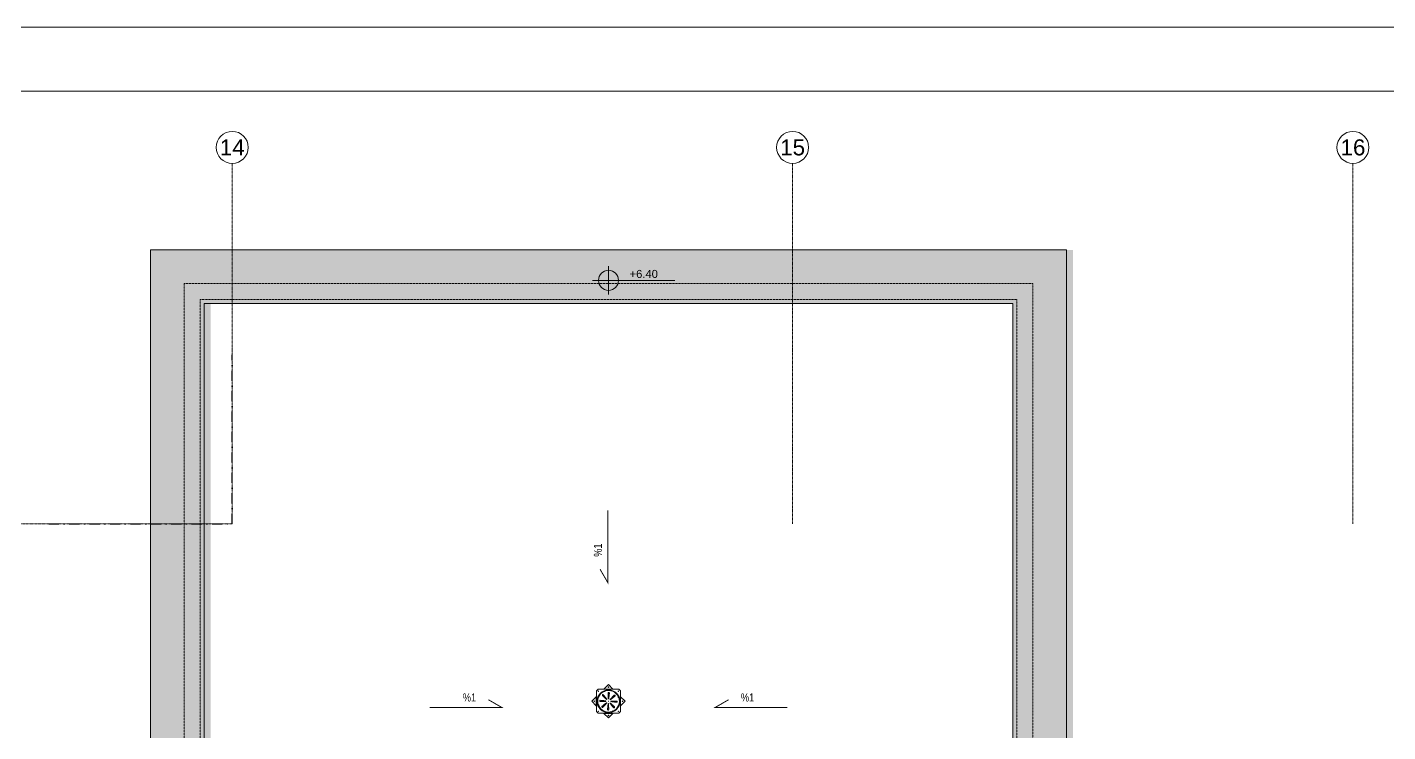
# Model space of a CAD drawing. Extents: x -1133 to 23780, y -1311 to 8245.
# Drawn here: x 18801 to 20501, y 3325 to 4205 of the extents above; entities that cross this region are included whole.
import ezdxf
from ezdxf.enums import TextEntityAlignment as Align

# ---------------------------------------------------------------- set-up
doc = ezdxf.new("R2010")
doc.units = 0
doc.header["$MEASUREMENT"] = 0
for name, pattern in [('DASHDOT', [25.4, 12.7, -6.35, 0, -6.35]), ('DASHDOT2', [0.5, 0.25, -0.125, 0, -0.125]), ('DOT2', [0.125, 0, -0.125]), ('HIDDEN', [0.375, 0.25, -0.125])]:
    doc.linetypes.add(name, pattern=pattern)
doc.layers.get('0').update_dxf_attribs({"color": 9, "lineweight": 9})
for name, color, linetype, lineweight in [('06D', 9, 'Continuous', 9), ('20', 9, 'DOT2', 9), ('21', 9, 'Continuous', 9), ('24', 9, 'DASHDOT2', 9), ('40A', 9, 'Continuous', 9), ('E-KABLO', 7, 'Continuous', 30), ('GEB-BEZUG', 9, 'Continuous', 25)]:
    doc.layers.add(name, color=color, linetype=linetype, lineweight=lineweight)
doc.styles.add('Arial', font='arial.ttf', dxfattribs={"height": 2.5})
doc.styles.add('MuuM_TEXT-ITALIC', font='ARIALNI.TTF')
doc.styles.add('MuuM_TEXT-STANDART', font='ARIALN.TTF')

# ---------------------------------------------------------------- blocks, each defined once
blk = doc.blocks.new('Einfügepunkt')
at = {"layer": 'GEB-BEZUG'}
for p, q in [((-1, -1), (1, 1)), ((-1, 1), (1, -1))]:
    blk.add_line(p, q, dxfattribs=at)
blk = doc.blocks.new('p-suzgec')
at = {"ltscale": 25}
for p, q in [((-5.9, 15.2), (-0.2, 20.9)), ((-0.2, 20.9), (5.4, 15.2)), ((-21.1, 0), (-15.5, 5.7)), ((-15.5, -5.7), (-21.1, 0)), ((-15.5, 5.7), (-15.2, 5.9)), ((-15.5, -5.7), (-15.5, 5.7)), ((-13.2, 15), (-15.2, 13)), ((-15.2, 13), (-15.2, -13)), ((12.8, 15), (-13.2, 15)), ((-10.5, 1.2), (-3.4, 0.3)), ((-6.1, 15), (-5.9, 15.2)), ((-5.9, 12.3), (-6, 12.5)), ((-5.9, 15.2), (5.4, 15.2)), ((-5.8, 12), (-5.9, 12.3)), ((-5.1, 12.9), (-5, 12.7)), ((-5, 12.7), (-4.8, 12.4)), ((-3.3, 0.2), (-3.4, 0.3)), ((-0.2, 0), (-0.5, 0)), ((-0.2, 0), (-0.2, 0.2)), ((-0.2, 0), (0, 0)), ((-0.2, 0), (-0.2, -0.2)), ((0.9, 10.2), (0, 3.1)), ((0, 3), (0, 3.1)), ((5.4, 15.2), (5.6, 15)), ((12.1, 5.6), (12.3, 5.7)), ((12.6, 4.8), (12.5, 4.7)), ((14.8, 13), (12.8, 15)), ((14.8, -13), (14.8, 13)), ((14.8, 5.9), (15, 5.7)), ((15, 5.7), (15, -5.7)), ((15, 5.7), (20.6, 0)), ((20.6, 0), (15, -5.7)), ((-15.2, -5.9), (-15.5, -5.7)), ((-15.2, -13), (-13.2, -15)), ((-13.2, -15), (12.8, -15)), ((-13.1, -4.8), (-13, -4.7)), ((-13, -4.7), (-12.6, -4.6)), ((-12.6, -5.6), (-12.8, -5.7)), ((-12.2, -5.5), (-12.6, -5.6)), ((-5.9, -15.2), (-6.1, -15)), ((5.4, -15.2), (-5.9, -15.2)), ((-0.2, -20.9), (-5.9, -15.2)), ((-1.4, -10.2), (-0.5, -3.1)), ((-0.5, -3), (-0.5, -3.1)), ((5.4, -15.2), (-0.2, -20.9)), ((2.8, -0.2), (2.9, -0.3)), ((10, -1.2), (2.9, -0.3)), ((4.5, -12.7), (4.3, -12.4)), ((4.6, -12.9), (4.5, -12.7)), ((5.3, -12), (5.4, -12.3)), ((5.4, -12.3), (5.5, -12.5)), ((5.6, -15), (5.4, -15.2)), ((12.8, -15), (14.8, -13)), ((15, -5.7), (14.8, -5.9))]:
    blk.add_line(p, q, dxfattribs=at)
for centre, radius in [((-0.2, 17.7), 0.4), ((-0.2, 17.7), 0.358), ((-17.9, 0), 0.4), ((-17.9, 0), 0.358), ((-0.2, 0), 14.3), ((-12.8, 12.5), 0.3), ((12.2, 12.5), 0.3), ((17.4, 0), 0.4), ((17.4, 0), 0.358), ((-12.8, -12.5), 0.3), ((12.2, -12.5), 0.3), ((-0.2, -17.7), 0.4), ((-0.2, -17.7), 0.358)]:
    blk.add_circle(centre, radius, dxfattribs=at)
for radius, start, end in [(13.5, 114.6147, 200.3853), (13.8, 110.4176, 114.5824), (13.7, 110.4084, 114.5916), (13.3, 110.3378, 114.6622), (13.2, 110.3292, 114.6708), (13.5, 24.6147, 110.3853), (13.6, 294.6147, 20.3853), (13.2, 20.3292, 24.6708), (13.3, 20.3378, 24.6622), (13.7, 20.4084, 24.5916), (13.8, 20.4176, 24.5824), (13.7, 200.4084, 204.5916), (13.8, 200.4176, 204.5824), (13.3, 200.3378, 204.6622), (13.2, 200.3292, 204.6708), (13.5, 204.6147, 290.3853), (13.2, 290.3292, 294.6708), (13.3, 290.3378, 294.6622), (13.7, 290.4084, 294.5916), (13.8, 290.4176, 294.5824)]:
    blk.add_arc((-0.2, 0), radius, start, end, dxfattribs=at)
for points, knots in [([(-10.5, -0.3), (-10.6, -0.3), (-10.7, -0.3), (-10.9, -0.2), (-11, -0.2), (-11.1, 0), (-11.2, 0.1), (-11.2, 0.3), (-11.2, 0.4), (-11.2, 0.6), (-11.2, 0.7), (-11.1, 0.9), (-11.1, 1), (-10.9, 1.1), (-10.8, 1.1), (-10.6, 1.2), (-10.5, 1.2), (-10.4, 1.2)], [2.169268, 2.169268, 2.169268, 2.169268, 2.468107, 2.468107, 2.768207, 2.768207, 3.065525, 3.065525, 3.362844, 3.362844, 3.660162, 3.660162, 3.95748, 3.95748, 4.257581, 4.257581, 4.55635, 4.55635, 4.55635, 4.55635]), ([(-7.7, 7), (-7.8, 7.1), (-7.8, 7.2), (-7.9, 7.4), (-7.9, 7.5), (-7.9, 7.7), (-7.9, 7.8), (-7.8, 8), (-7.8, 8), (-7.6, 8.2), (-7.5, 8.2), (-7.3, 8.3), (-7.2, 8.3), (-7, 8.3), (-6.9, 8.3), (-6.7, 8.2), (-6.6, 8.1), (-6.6, 8)], [2.169268, 2.169268, 2.169268, 2.169268, 2.468107, 2.468107, 2.768207, 2.768207, 3.065525, 3.065525, 3.362844, 3.362844, 3.660162, 3.660162, 3.95748, 3.95748, 4.257581, 4.257581, 4.55635, 4.55635, 4.55635, 4.55635]), ([(-3.5, 0.4), (-3.5, 0.4), (-3.5, 0.4), (-3.5, 0.4), (-3.4, 0.4), (-3.4, 0.4), (-3.4, 0.3), (-3.3, 0.3), (-3.3, 0.3), (-3.3, 0.3), (-3.3, 0.2), (-3.2, 0.2), (-3.2, 0.1), (-3.3, 0.1), (-3.3, 0), (-3.3, 0), (-3.3, -0.1), (-3.4, -0.1), (-3.4, -0.1), (-3.5, -0.1), (-3.5, -0.1), (-3.5, -0.1), (-3.5, -0.1)], [-0.0013985, -0.0013985, -0.0013985, -0.0013985, 0, 0, 0, 0.0909291, 0.0909291, 0.1818582, 0.1818582, 0.2711248, 0.2711248, 0.3603915, 0.3603915, 0.4496581, 0.4496581, 0.5389247, 0.5389247, 0.6298538, 0.6298538, 0.7207829, 0.7207829, 0.7401198, 0.7401198, 0.7401198, 0.7401198]), ([(-2.2, 2.6), (-2.2, 2.6), (-2.2, 2.6), (-2.2, 2.6), (-2.2, 2.5), (-2.2, 2.5), (-2.2, 2.4), (-2.2, 2.4), (-2.2, 2.3), (-2.2, 2.3), (-2.2, 2.3), (-2.3, 2.2), (-2.3, 2.2), (-2.3, 2.2), (-2.4, 2.2), (-2.4, 2.1), (-2.5, 2.1), (-2.5, 2.2), (-2.6, 2.2), (-2.6, 2.2), (-2.6, 2.2), (-2.6, 2.2), (-2.6, 2.2)], [-0.0013985, -0.0013985, -0.0013985, -0.0013985, 0, 0, 0, 0.0909291, 0.0909291, 0.1818582, 0.1818582, 0.2711248, 0.2711248, 0.3603915, 0.3603915, 0.4496581, 0.4496581, 0.5389247, 0.5389247, 0.6298538, 0.6298538, 0.7207829, 0.7207829, 0.7401198, 0.7401198, 0.7401198, 0.7401198]), ([(-0.6, 10.2), (-0.6, 10.3), (-0.5, 10.4), (-0.5, 10.6), (-0.4, 10.7), (-0.3, 10.8), (-0.2, 10.9), (0, 11), (0.1, 11), (0.3, 11), (0.4, 11), (0.6, 10.9), (0.7, 10.8), (0.8, 10.7), (0.9, 10.6), (0.9, 10.4), (1, 10.3), (0.9, 10.2)], [2.169268, 2.169268, 2.169268, 2.169268, 2.468107, 2.468107, 2.768207, 2.768207, 3.065525, 3.065525, 3.362844, 3.362844, 3.660162, 3.660162, 3.95748, 3.95748, 4.257581, 4.257581, 4.55635, 4.55635, 4.55635, 4.55635]), ([(0.1, 3.2), (0.1, 3.2), (0.1, 3.2), (0.1, 3.2), (0.1, 3.2), (0.1, 3.2), (0.1, 3.1), (0.1, 3.1), (0, 3), (0, 3), (-0.1, 3), (-0.1, 3), (-0.2, 3), (-0.2, 3), (-0.2, 3), (-0.3, 3), (-0.3, 3.1), (-0.3, 3.1), (-0.4, 3.2), (-0.4, 3.2), (-0.4, 3.2), (-0.4, 3.3), (-0.4, 3.3)], [-0.0013985, -0.0013985, -0.0013985, -0.0013985, 0, 0, 0, 0.0909291, 0.0909291, 0.1818582, 0.1818582, 0.2711248, 0.2711248, 0.3603915, 0.3603915, 0.4496581, 0.4496581, 0.5389247, 0.5389247, 0.6298538, 0.6298538, 0.7207829, 0.7207829, 0.7401198, 0.7401198, 0.7401198, 0.7401198]), ([(2.3, 2), (2.3, 2), (2.3, 2), (2.3, 2), (2.3, 2), (2.2, 2), (2.2, 1.9), (2.2, 1.9), (2.1, 1.9), (2.1, 2), (2, 2), (2, 2), (1.9, 2), (1.9, 2.1), (1.9, 2.1), (1.9, 2.2), (1.9, 2.2), (1.9, 2.3), (1.9, 2.3), (1.9, 2.3), (2, 2.4), (2, 2.4), (2, 2.4)], [-0.0013985, -0.0013985, -0.0013985, -0.0013985, 0, 0, 0, 0.0909291, 0.0909291, 0.1818582, 0.1818582, 0.2711248, 0.2711248, 0.3603915, 0.3603915, 0.4496581, 0.4496581, 0.5389247, 0.5389247, 0.6298538, 0.6298538, 0.7207829, 0.7207829, 0.7401198, 0.7401198, 0.7401198, 0.7401198]), ([(3, -0.4), (3, -0.4), (3, -0.4), (3, -0.4), (2.9, -0.4), (2.9, -0.4), (2.9, -0.3), (2.8, -0.3), (2.8, -0.3), (2.8, -0.3), (2.8, -0.2), (2.7, -0.2), (2.7, -0.1), (2.8, -0.1), (2.8, 0), (2.8, 0), (2.8, 0.1), (2.9, 0.1), (2.9, 0.1), (3, 0.1), (3, 0.1), (3, 0.1), (3, 0.1)], [-0.0013985, -0.0013985, -0.0013985, -0.0013985, 0, 0, 0, 0.0909291, 0.0909291, 0.1818582, 0.1818582, 0.2711248, 0.2711248, 0.3603915, 0.3603915, 0.4496581, 0.4496581, 0.5389247, 0.5389247, 0.6298538, 0.6298538, 0.7207829, 0.7207829, 0.7401198, 0.7401198, 0.7401198, 0.7401198]), ([(6.8, 7.4), (6.8, 7.5), (6.9, 7.6), (7.1, 7.7), (7.2, 7.7), (7.4, 7.7), (7.5, 7.7), (7.7, 7.6), (7.8, 7.5), (7.9, 7.4), (8, 7.3), (8.1, 7.1), (8.1, 7), (8, 6.8), (8, 6.7), (7.9, 6.5), (7.8, 6.4), (7.8, 6.3)], [2.169268, 2.169268, 2.169268, 2.169268, 2.468107, 2.468107, 2.768207, 2.768207, 3.065525, 3.065525, 3.362844, 3.362844, 3.660162, 3.660162, 3.95748, 3.95748, 4.257581, 4.257581, 4.55635, 4.55635, 4.55635, 4.55635]), ([(10, 0.3), (10.1, 0.3), (10.2, 0.3), (10.4, 0.2), (10.5, 0.2), (10.6, 0), (10.7, -0.1), (10.7, -0.3), (10.7, -0.4), (10.7, -0.6), (10.7, -0.7), (10.6, -0.9), (10.6, -1), (10.4, -1.1), (10.3, -1.1), (10.1, -1.2), (10, -1.2), (9.9, -1.2)], [2.169268, 2.169268, 2.169268, 2.169268, 2.468107, 2.468107, 2.768207, 2.768207, 3.065525, 3.065525, 3.362844, 3.362844, 3.660162, 3.660162, 3.95748, 3.95748, 4.257581, 4.257581, 4.55635, 4.55635, 4.55635, 4.55635]), ([(-7.3, -7.4), (-7.3, -7.5), (-7.4, -7.6), (-7.6, -7.7), (-7.7, -7.7), (-7.9, -7.7), (-8, -7.7), (-8.2, -7.6), (-8.3, -7.5), (-8.4, -7.4), (-8.5, -7.3), (-8.6, -7.1), (-8.6, -7), (-8.5, -6.8), (-8.5, -6.7), (-8.4, -6.5), (-8.3, -6.4), (-8.3, -6.3)], [2.169268, 2.169268, 2.169268, 2.169268, 2.468107, 2.468107, 2.768207, 2.768207, 3.065525, 3.065525, 3.362844, 3.362844, 3.660162, 3.660162, 3.95748, 3.95748, 4.257581, 4.257581, 4.55635, 4.55635, 4.55635, 4.55635]), ([(-2.8, -2), (-2.8, -2), (-2.8, -2), (-2.8, -2), (-2.8, -2), (-2.7, -2), (-2.7, -1.9), (-2.7, -1.9), (-2.6, -1.9), (-2.6, -2), (-2.5, -2), (-2.5, -2), (-2.4, -2), (-2.4, -2.1), (-2.4, -2.1), (-2.4, -2.2), (-2.4, -2.2), (-2.4, -2.3), (-2.4, -2.3), (-2.4, -2.3), (-2.5, -2.4), (-2.5, -2.4), (-2.5, -2.4)], [-0.0013985, -0.0013985, -0.0013985, -0.0013985, 0, 0, 0, 0.0909291, 0.0909291, 0.1818582, 0.1818582, 0.2711248, 0.2711248, 0.3603915, 0.3603915, 0.4496581, 0.4496581, 0.5389247, 0.5389247, 0.6298538, 0.6298538, 0.7207829, 0.7207829, 0.7401198, 0.7401198, 0.7401198, 0.7401198]), ([(0.1, -10.2), (0.1, -10.3), (0, -10.4), (0, -10.6), (-0.1, -10.7), (-0.2, -10.8), (-0.3, -10.9), (-0.5, -11), (-0.6, -11), (-0.8, -11), (-0.9, -11), (-1.1, -10.9), (-1.2, -10.8), (-1.3, -10.7), (-1.4, -10.6), (-1.4, -10.4), (-1.5, -10.3), (-1.4, -10.2)], [2.169268, 2.169268, 2.169268, 2.169268, 2.468107, 2.468107, 2.768207, 2.768207, 3.065525, 3.065525, 3.362844, 3.362844, 3.660162, 3.660162, 3.95748, 3.95748, 4.257581, 4.257581, 4.55635, 4.55635, 4.55635, 4.55635]), ([(-0.6, -3.2), (-0.6, -3.2), (-0.6, -3.2), (-0.6, -3.2), (-0.6, -3.2), (-0.6, -3.2), (-0.6, -3.1), (-0.6, -3.1), (-0.5, -3), (-0.5, -3), (-0.4, -3), (-0.4, -3), (-0.4, -3), (-0.3, -3), (-0.3, -3), (-0.2, -3), (-0.2, -3.1), (-0.2, -3.1), (-0.2, -3.2), (-0.1, -3.2), (-0.1, -3.2), (-0.1, -3.3), (-0.1, -3.3)], [-0.0013985, -0.0013985, -0.0013985, -0.0013985, 0, 0, 0, 0.0909291, 0.0909291, 0.1818582, 0.1818582, 0.2711248, 0.2711248, 0.3603915, 0.3603915, 0.4496581, 0.4496581, 0.5389247, 0.5389247, 0.6298538, 0.6298538, 0.7207829, 0.7207829, 0.7401198, 0.7401198, 0.7401198, 0.7401198]), ([(1.7, -2.6), (1.7, -2.6), (1.7, -2.6), (1.7, -2.6), (1.7, -2.5), (1.7, -2.5), (1.7, -2.4), (1.7, -2.4), (1.7, -2.3), (1.7, -2.3), (1.7, -2.3), (1.8, -2.2), (1.8, -2.2), (1.8, -2.2), (1.9, -2.2), (1.9, -2.1), (2, -2.1), (2, -2.2), (2.1, -2.2), (2.1, -2.2), (2.1, -2.2), (2.1, -2.2), (2.1, -2.2)], [-0.0013985, -0.0013985, -0.0013985, -0.0013985, 0, 0, 0, 0.0909291, 0.0909291, 0.1818582, 0.1818582, 0.2711248, 0.2711248, 0.3603915, 0.3603915, 0.4496581, 0.4496581, 0.5389247, 0.5389247, 0.6298538, 0.6298538, 0.7207829, 0.7207829, 0.7401198, 0.7401198, 0.7401198, 0.7401198]), ([(7.2, -7), (7.3, -7.1), (7.3, -7.2), (7.4, -7.4), (7.4, -7.5), (7.4, -7.7), (7.4, -7.8), (7.3, -8), (7.3, -8), (7.1, -8.2), (7, -8.2), (6.8, -8.3), (6.7, -8.3), (6.5, -8.3), (6.4, -8.3), (6.2, -8.2), (6.1, -8.1), (6.1, -8)], [2.169268, 2.169268, 2.169268, 2.169268, 2.468107, 2.468107, 2.768207, 2.768207, 3.065525, 3.065525, 3.362844, 3.362844, 3.660162, 3.660162, 3.95748, 3.95748, 4.257581, 4.257581, 4.55635, 4.55635, 4.55635, 4.55635])]:
    blk.add_open_spline(points, degree=3, knots=knots, dxfattribs=at)
for points, weights in [([(-10.4, 1.2), (-5.1, 0.6), (-3.5, 0.4)], [1.04357122072, 1.19470433147, 1]), ([(-2.6, 2.2), (-3.9, 3.4), (-7.7, 7)], [1, 1.19289012244, 1.04336959178]), ([(-6.6, 8), (-3.3, 3.9), (-2.2, 2.6)], [1.04357122128, 1.19470433435, 1]), ([(-0.4, 3.3), (-0.4, 4.9), (-0.6, 10.2)], [1, 1.1928901223, 1.04336959175]), ([(0.9, 10.2), (0.3, 4.9), (0.1, 3.2)], [1.04357122043, 1.19470432993, 1]), ([(2, 2.4), (3.1, 3.6), (6.8, 7.4)], [1, 1.19289012017, 1.04336959134]), ([(7.8, 6.3), (3.6, 3), (2.3, 2)], [1.04357122006, 1.19470432802, 1]), ([(11.7, 5.5), (11.9, 5.6), (12.1, 5.6)], [1.02554744525, 1.0127799804, 1]), ([(12.5, 4.7), (12.3, 4.7), (12.1, 4.6)], [1, 1.0127799804, 1.02554744526]), ([(-3.5, -0.1), (-5.2, -0.2), (-10.5, -0.3)], [1, 1.19289012449, 1.04336959218]), ([(-8.3, -6.3), (-4.1, -3), (-2.8, -2)], [1.04357122094, 1.1947043326, 1]), ([(-2.5, -2.4), (-3.6, -3.6), (-7.3, -7.4)], [1, 1.19289012327, 1.04336959194]), ([(-1.4, -10.2), (-0.8, -4.9), (-0.6, -3.2)], [1.04357122103, 1.19470433305, 1]), ([(-0.1, -3.3), (-0.1, -4.9), (0.1, -10.2)], [1, 1.19289011339, 1.04336959002]), ([(6.1, -8), (2.8, -3.9), (1.7, -2.6)], [1.04357121982, 1.19470432681, 1]), ([(2.1, -2.2), (3.4, -3.4), (7.2, -7)], [1, 1.19289011781, 1.04336959088])]:
    blk.add_rational_spline(points, weights, degree=2, dxfattribs=at)
for points, weights, knots in [([(3, 0.1), (3.5, 0.1), (6, 0.2), (10, 0.3)], [4.14064799907, 3.56700040162, 2.15953650571, 1.32480586323], [27.48414514, 27.48414514, 27.48414514, 27.50397367, 27.53272487, 27.53272487, 27.53272487]), ([(9.9, -1.2), (7.9, -1), (4.7, -0.6), (3.3, -0.4), (3, -0.4)], [1.32476723726, 1.64485472039, 2.71311941379, 3.81141839734, 4.16242382948], [0.00590224, 0.00590224, 0.00590224, 0.01753913, 0.04477222, 0.05758123, 0.05758123, 0.05758123])]:
    blk.add_rational_spline(points, weights, degree=2, knots=knots, dxfattribs=at)
at = {"ltscale": 25, "xscale": 0.1, "yscale": 0.1, "zscale": 0.1}
blk.add_blockref('Einfügepunkt', (-0.2, 0), dxfattribs=at)
blk = doc.blocks.new('0_elevationtarget-p-bk')
h = blk.add_hatch(color=254)
h.paths.add_polyline_path([(2.5, 0, 0.414214), (0, 2.5), (0, 0)])
h.paths.add_polyline_path([(0, 0), (-2.5, 0, 0.414214), (0, -2.5)])
blk.add_line((0, -3.5), (0, 3.5))
blk.add_lwpolyline([(16.6, 0), (-4, 0)])
blk.add_circle((0, 0), 2.5)
at = {"style": 'Arial'}
blk.add_attdef('BITMISKOT', text='', height=2, dxfattribs=at).set_placement((4.5, 0), align=Align.BOTTOM_LEFT)
at = {"style": 'MuuM_TEXT-ITALIC'}
blk.add_attdef('FINISHINGFLOORLEVEL', text='', height=2, dxfattribs=at).set_placement((4.5, -0.59), align=Align.TOP_LEFT)
blk = doc.blocks.new('0_aks')
at = {"linetype": 'Continuous'}
blk.add_circle((0, 0), 2, dxfattribs=at)
at = {"style": 'Arial'}
blk.add_attdef('AKS', text='', height=2, dxfattribs=at).set_placement((0, 0), align=Align.MIDDLE_CENTER)
blk = doc.blocks.new('P-AKS_AUDI')
at = {"layer": '24'}
for points in [[(-3500, 800), (-3500, 1250)], [(-2800, 800), (-2800, 1250)], [(-2100, 800), (-2100, 1250)], [(-3840, 800), (-3500, 800)]]:
    blk.add_lwpolyline(points, dxfattribs=at)
at = {"layer": '24', "xscale": 10, "yscale": 10, "zscale": 10}
for p, values in [((-3500, 1270), {'AKS': '14'}), ((-2800, 1270), {'AKS': '15'}), ((-2100, 1270), {'AKS': '16'})]:
    blk.add_blockref('0_aks', p, dxfattribs=at).add_auto_attribs(values)
blk = doc.blocks.new('ÇATI KATI PLANI')
at = {"layer": '24'}
blk.add_blockref('P-AKS_AUDI', (22557.5, 2785), dxfattribs=at)

msp = doc.modelspace()

# ---------------------------------------------------------------- hatches: boundary and pattern name
h = msp.add_hatch(color=254)
h.dxf.hatch_style = 1
h.paths.add_polyline_path([(19022.5, 2865), (18955.5, 2865), (18955.5, 3927), (20099.5, 3927), (20099.5, 2865), (20032.5, 2865), (20032.5, 3860), (19022.5, 3860)])
h = msp.add_hatch(color=254)
h.dxf.hatch_style = 1
h.paths.add_polyline_path([(19022.6, 2865), (18955.6, 2865), (18955.6, 3927), (20099.6, 3927), (20099.6, 2865), (20032.6, 2865), (20032.6, 3860), (19022.6, 3860)])
h = msp.add_hatch(color=254)
h.dxf.hatch_style = 1
h.paths.add_polyline_path([(19030.6, 2865), (18963.6, 2865), (18963.6, 3927), (20107.6, 3927), (20107.6, 2865), (20040.6, 2865), (20040.6, 3860), (19030.6, 3860)])

# ---------------------------------------------------------------- linework, layer by layer
at = {"layer": '06D'}
for points in [[(18957.5, 2865), (18955.5, 2865), (18955.5, 3927), (20099.5, 3927), (20099.5, 2867)], [(19022.5, 2867), (19022.5, 3860), (20032.5, 3860), (20032.5, 2867)]]:
    msp.add_lwpolyline(points, dxfattribs=at)
at = {"layer": '20', "linetype": 'HIDDEN'}
for points in [[(18997.5, 2867), (18997.5, 3270), (18997.5, 3885), (20057.5, 3885), (20057.5, 2867)], [(19017.5, 2867), (19017.5, 3270), (19017.5, 3865), (20037.5, 3865), (20037.5, 2867)]]:
    msp.add_lwpolyline(points, dxfattribs=at)
at = {"layer": '21', "const_width": 1.2}
for points in [[(19526.6, 3601.7), (19526.6, 3511.7), (19516.9, 3528.4)], [(19304.3, 3355.7), (19394.3, 3355.7), (19377.5, 3365.4)], [(19750.7, 3355.7), (19660.7, 3355.7), (19677.5, 3365.4)]]:
    msp.add_lwpolyline(points, dxfattribs=at)
at = {"layer": '40A'}
for points in [[(23780, 4205), (17835, 4205), (17835, 0), (23780, 0)], [(23240.1, 80), (17915, 80), (17915, 4125), (23240.1, 4125)]]:
    msp.add_lwpolyline(points, close=True, dxfattribs=at)
at = {"layer": 'E-KABLO', "color": 6, "linetype": 'DASHDOT'}
for p, q in [((19057.6, 3585), (19057.6, 3796.1)), ((18828.3, 3585), (19057.6, 3585))]:
    msp.add_line(p, q, dxfattribs=at)

# ---------------------------------------------------------------- block references
msp.add_blockref('ÇATI KATI PLANI', (0, 0))
at = {"layer": '06D'}
msp.add_blockref('p-suzgec', (19527.7, 3363.5), dxfattribs=at)
at = {"layer": '21'}
ref = msp.add_blockref('0_elevationtarget-p-bk', (19527.5, 3889), dxfattribs=dict(at, xscale=5, yscale=5, zscale=5))
ref.add_attrib('BITMISKOT', ' +6.40', dxfattribs={"layer": '0', "height": 10, "style": 'Arial'}).set_placement((19550, 3889), align=Align.BOTTOM_LEFT)

# ---------------------------------------------------------------- texts
at = {"layer": '21', "insert": (19509.2, 3543.9), "char_height": 10, "width": 119.832, "attachment_point": 1, "rotation": 90, "style": 'MuuM_TEXT-STANDART'}
msp.add_mtext('%1', dxfattribs=at)
at = {"layer": '21', "char_height": 10, "width": 119.832, "style": 'MuuM_TEXT-STANDART'}
for insert, attachment_point in [((19362.1, 3373.2), 3), ((19692.9, 3373.2), 1)]:
    msp.add_mtext('%1', dxfattribs=dict(at, insert=insert, attachment_point=attachment_point))

doc.saveas('drawing.dxf')
